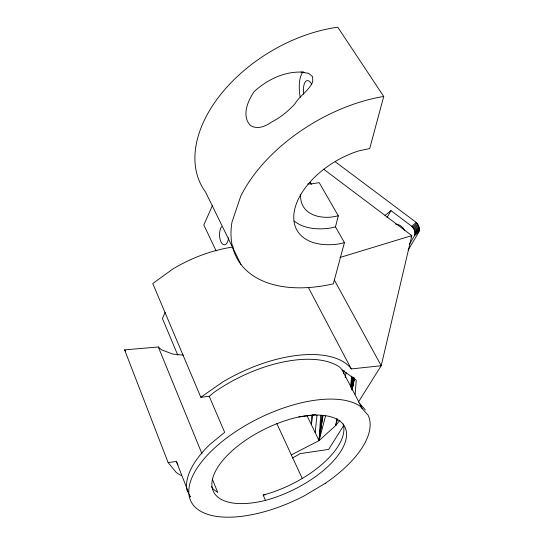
<?xml version="1.0" encoding="UTF-8"?>
<svg xmlns="http://www.w3.org/2000/svg" width="544" height="544" viewBox="0 0 544 544"><rect width="100%" height="100%" fill="white"/><g stroke="black" fill="none" stroke-linecap="round" stroke-linejoin="round"><path stroke-width="0.82" d="M409.34 244.419L414.494 235.681C415.745 232.363 414.242 228.596 411.754 226.277L390.986 210.616L385.03 215.424M408.143 250.077L418.533 232.628C420.614 228.902 418.601 224.148 415.378 221.775L335.335 161.82M311.726 415.385L311.358 424.701L312.848 414.65M320.681 415.303L319.056 440.613L291.332 454.906M355.178 394.312L356.252 380.195L342.115 369.9L339.782 367.214A96.104 46.478 -25.7 0 0 213.717 392.618L209.236 396.338L200.838 397.283L152.769 283.533L172.795 269.049A96.234 54.012 -25 0 1 233.451 246.962M335.954 423.79L335.811 425.469L319.056 440.613L307.054 415.806M315.187 432.616L317.016 414.963M350.615 386.192L351.676 376.101M321.803 415.426L319.056 440.613L325.523 416.01M350.989 387.899L352.417 376.985M322.857 415.541L319.056 440.613L322.993 415.541M336.804 418.894L335.811 425.469L339.918 420.22M343.631 373.748L344.141 370.403M351.349 388.81L353.144 377.094M351.682 388.817L353.518 377.944M351.832 389.674L353.981 377.978M351.927 389.769L354.137 378.121M337.049 419.091L336.43 422.287L337.287 419.091M345.12 377.631L346.086 372.654M352.09 389.824L354.396 378.209M336.566 422.164L337.158 419.179M352.186 389.83L354.545 378.223M240.944 264.432L205.571 192.066A127.752 81.926 -31 0 1 220.986 94.098A127.752 81.926 -31 0 1 337.763 27.2L383.724 96.458A134.504 79.145 -30.7 0 0 240.72 196.228L231.962 222.258A134.504 79.145 -30.7 0 0 333.343 283.839L344.427 242.604L335.478 226.855L338.307 215.866L319.206 182.641L311.936 183.824A49.293 30.763 -30.9 0 1 307.836 183.899M383.724 96.458L369.716 148.546L358.809 150.885A68.15 39.984 -30.7 0 0 294.528 210.072A68.15 39.984 -30.7 0 0 339.136 243.889L344.427 242.604M165.138 312.372L162.425 318.505L177.827 355.239M212.405 205.571L203.816 224.985L216.186 250.968M386.934 217.756L390.986 210.616M410.944 237.062L411.815 235.6L323.687 169.218M343.482 425.809L328.658 449.412L299.921 453.642L298.914 454.328A103.238 49.939 -25.7 0 1 292.4 458.034M358.306 402.206L381.215 365.724L411.815 235.6L339.912 257.502M414.766 234.797L419.206 230.948M414.494 235.681L418.928 231.826M414.943 232.873L419.383 229.031M414.922 233.859L419.363 230.01M414.61 230.853L419.057 227.025M414.841 231.866L419.281 228.031M414.256 229.847L418.703 226.025M413.202 227.943L417.656 224.128M413.78 228.874L418.234 225.053M412.515 227.072L416.976 223.264M411.754 226.277L416.214 222.476M200.838 397.283L222.584 382.065A103.238 49.939 -25.7 0 1 351.009 368.356L351.268 368.934L381.215 365.724L334.342 280.058M335.478 226.855L330.228 228.106A67.368 40.344 -30.8 0 1 294.195 221.034M338.307 215.866L330.915 217.165A50.524 30.246 -30.8 0 1 300.669 194.507M265.479 500.378A74.304 33.796 -26 0 1 213.921 474.626A74.304 33.796 -26 0 1 298.69 416.983A74.433 33.871 -25.9 0 1 344.508 444.135A74.433 33.871 -25.9 0 1 265.479 500.378L263.16 495.054L265.669 494.639M183.28 355.123L172.815 354.09L161.629 349.88L158.311 346.97L124.617 349.887L168.137 462.604L176.358 461.428L177.99 464.95M298.69 416.983L315.683 414.664M301.043 72.06C283.472 71.747 266.9 79.9 254.17 91.589C247.819 100.912 241.448 115.532 250.199 125.276C256.884 129.968 265.526 126.439 271.449 122.169A60.908 44.186 -41.7 0 0 294.998 103.734C299.832 95.506 308.965 90.848 312.691 81.852L312.63 76.684L308.652 73.352L301.043 72.06L304.327 72.379M359.564 403.417L365.344 409.911M168.137 462.604L176.297 472.505A103.238 49.939 -25.7 0 0 181.58 475.721M124.617 349.887L125.589 351.179M310.134 182.274L311.345 184.409M308.373 287.511L351.268 368.934M342.115 369.9L362.318 408.7M188.544 493.279L186.816 489.6A98.172 45.07 -25.9 0 1 209.998 444.332L224.665 432.364L209.236 396.338M189.23 494.748L190.264 496.958L189.332 494.591M276.719 423.334L302.335 478.666M158.311 346.97L202.048 453.968M212.337 479.142L217.804 492.517L213.255 489.212A74.059 33.966 -25.9 0 1 211.453 486.492M176.358 461.428L188.095 491.429M228.602 237.735A9.717 4.597 88.2 0 1 221.469 242.746A9.717 4.597 88.2 0 1 221.632 226.664M343.114 423.926A74.181 34.048 -25.9 0 1 263.16 495.054M395.638 224.148A8.922 7.058 49.4 0 1 404.416 230.262M303.661 94.2A14.096 5.576 81 0 1 305.415 81.702A14.096 5.576 81 0 1 311.76 84.218M300.186 97.199A24.228 9.588 81 0 1 303.307 71.781M325.21 483.351L304.796 495.564A98.498 44.839 -26 0 1 194.174 506.104A98.498 44.839 -26 0 1 243.073 426.924A98.498 44.839 -26 0 1 360.019 406.137L368.077 415.154A98.498 44.839 -26 0 1 325.21 483.351"/></g></svg>
